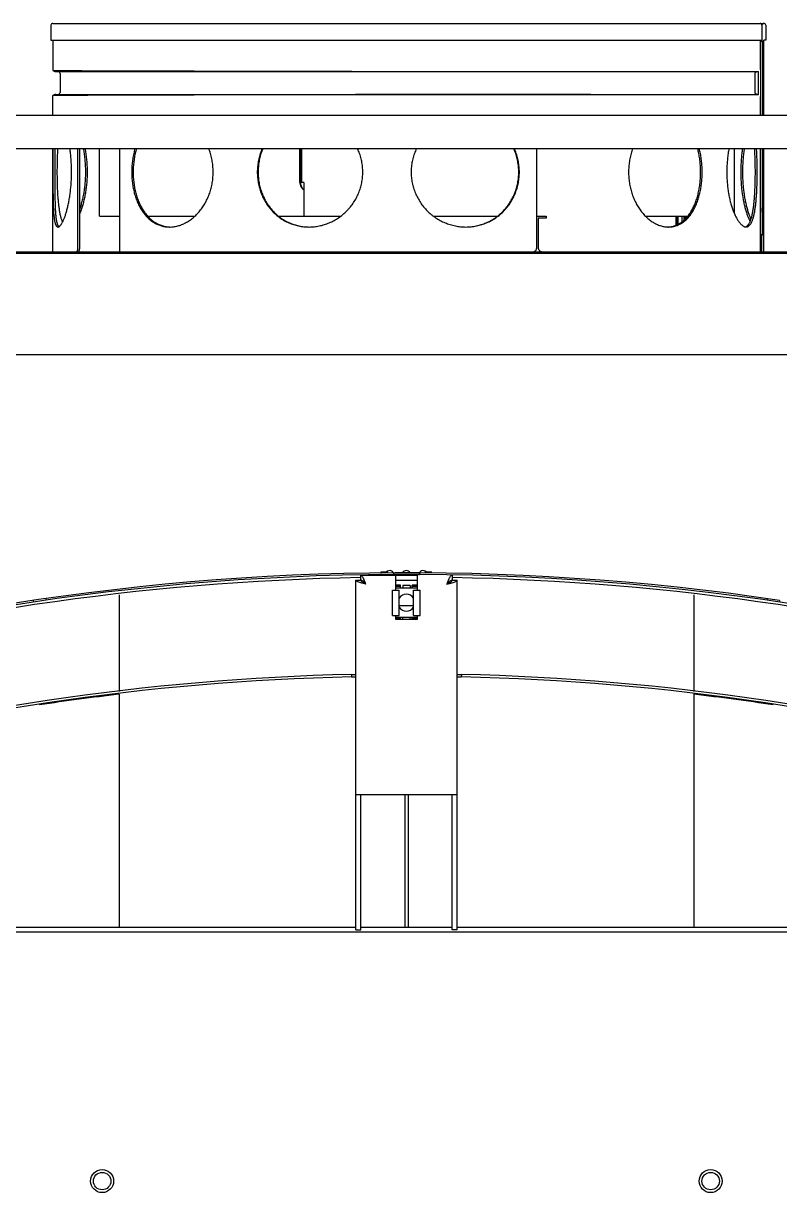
# Model space of a CAD drawing. Header units: inches. Extents: x 16 to 102.3, y 9.9 to 90.2.
# Drawn here: x 30.84 to 42.03, y 38.26 to 55.56 of the extents above; entities that cross this region are included whole.
import ezdxf

# ---------------------------------------------------------------- set-up
doc = ezdxf.new("R2010")
doc.units = ezdxf.units.IN
doc.header["$LTSCALE"] = 6.6
doc.header["$MEASUREMENT"] = 0
doc.layers.get('0').update_dxf_attribs({"linetype": 'CONTINUOUS'})

msp = doc.modelspace()

# ---------------------------------------------------------------- linework, layer by layer
at = {"color": 7, "linetype": 'CONTINUOUS'}
for p, q in [((31.278, 55.559), (41.793, 55.559)), ((31.25, 55.531), (31.25, 55.311)), ((41.765, 55.531), (41.765, 55.291)), ((41.821, 55.531), (41.821, 55.311)), ((31.25, 55.311), (41.765, 55.311)), ((41.751, 54.203), (41.751, 55.291)), ((41.779, 55.291), (41.751, 55.291)), ((41.821, 55.311), (41.793, 55.311)), ((41.75, 54.877), (41.737, 54.877)), ((41.737, 54.875), (41.75, 54.875)), ((41.75, 54.479), (41.737, 54.479)), ((41.75, 54.476), (41.737, 54.476)), ((19.445, 54.203), (53.627, 54.203)), ((53.127, 53.703), (19.945, 53.703)), ((31.675, 52.239), (31.675, 53.703)), ((34.939, 53.204), (34.939, 53.703)), ((41.358, 52.744), (41.358, 53.703)), ((41.751, 52.429), (41.751, 53.703)), ((40.588, 52.625), (40.588, 52.704)), ((41.779, 52.429), (41.751, 52.429)), ((41.765, 52.179), (41.765, 52.429)), ((56.382, 52.155), (16.632, 52.155)), ((56.382, 50.655), (16.632, 50.655)), ((35.757, 47.322), (35.829, 47.322)), ((35.829, 47.397), (35.829, 47.322)), ((36.351, 47.322), (36.664, 47.322)), ((36.422, 47.248), (36.351, 47.248)), ((36.422, 47.208), (36.422, 47.248)), ((36.452, 47.243), (36.452, 47.208)), ((36.562, 47.243), (36.452, 47.243)), ((36.562, 47.243), (36.562, 47.208)), ((36.592, 47.208), (36.592, 47.248)), ((36.664, 47.248), (36.592, 47.248)), ((37.182, 47.322), (37.257, 47.322)), ((37.186, 47.397), (37.186, 47.322)), ((36.302, 46.8), (36.302, 47.175)), ((36.302, 47.175), (36.402, 47.175)), ((36.422, 47.228), (36.351, 47.228)), ((36.351, 47.207), (36.664, 47.207)), ((36.402, 46.8), (36.402, 47.175)), ((36.422, 47.208), (36.452, 47.208)), ((36.562, 47.208), (36.592, 47.208)), ((36.664, 47.228), (36.592, 47.228)), ((36.612, 46.8), (36.612, 47.175)), ((36.612, 47.175), (36.712, 47.175)), ((36.712, 46.8), (36.712, 47.175)), ((30.988, 47.021), (30.991, 46.997)), ((31.173, 47.048), (31.177, 47.024)), ((41.841, 47.048), (41.838, 47.024)), ((42.027, 47.021), (42.023, 46.997)), ((36.302, 46.8), (36.402, 46.8)), ((36.664, 46.769), (36.351, 46.769)), ((36.422, 46.748), (36.351, 46.748)), ((36.422, 46.738), (36.422, 46.768)), ((36.452, 46.768), (36.422, 46.768)), ((36.452, 46.738), (36.452, 46.768)), ((36.562, 46.738), (36.562, 46.768)), ((36.592, 46.768), (36.562, 46.768)), ((36.592, 46.738), (36.592, 46.768)), ((36.664, 46.748), (36.592, 46.748)), ((36.612, 46.8), (36.712, 46.8)), ((35.695, 45.926), (35.696, 45.89)), ((37.32, 45.926), (37.319, 45.89)), ((35.832, 42.147), (35.832, 44.147)), ((36.483, 44.147), (36.483, 42.179)), ((37.182, 42.147), (37.182, 44.147)), ((35.757, 42.179), (22.007, 42.179)), ((35.757, 42.147), (35.832, 42.147)), ((37.182, 42.179), (35.832, 42.179)), ((37.257, 42.147), (37.182, 42.147)), ((51.008, 42.179), (37.257, 42.179))]:
    msp.add_line(p, q, dxfattribs=at)
at = {"color": 3, "linetype": 'CONTINUOUS'}
for p, q in [((31.278, 55.311), (31.278, 54.861)), ((41.737, 55.311), (41.737, 54.875)), ((41.779, 54.203), (41.779, 55.291)), ((41.779, 55.291), (41.793, 55.291)), ((41.793, 54.203), (41.793, 55.311)), ((31.32, 54.847), (41.717, 54.847)), ((41.717, 54.507), (41.717, 54.847)), ((31.385, 54.817), (31.385, 54.537)), ((41.666, 54.537), (41.666, 54.817)), ((31.32, 54.507), (41.717, 54.507)), ((31.278, 54.203), (31.278, 54.492)), ((41.737, 54.479), (41.737, 54.203)), ((31.278, 52.179), (31.278, 53.703)), ((31.649, 52.239), (31.649, 53.703)), ((31.968, 52.704), (31.968, 53.703)), ((32.266, 53.703), (32.266, 52.179)), ((34.932, 53.204), (34.932, 53.703)), ((34.958, 53.703), (34.958, 53.204)), ((38.435, 52.239), (38.435, 53.703)), ((41.737, 53.703), (41.737, 52.179)), ((41.779, 52.429), (41.779, 53.703)), ((41.793, 52.179), (41.793, 53.703)), ((34.955, 53.204), (34.939, 53.204)), ((34.992, 53.204), (34.958, 53.204)), ((34.992, 53.204), (34.992, 52.704)), ((31.968, 52.704), (32.266, 52.704)), ((32.683, 52.704), (33.376, 52.704)), ((34.619, 52.704), (35.533, 52.704)), ((36.911, 52.704), (37.851, 52.704)), ((38.435, 52.704), (38.575, 52.704)), ((38.456, 52.679), (38.456, 52.239)), ((38.575, 52.679), (38.456, 52.679)), ((38.575, 52.704), (38.575, 52.679)), ((40.045, 52.704), (40.668, 52.704)), ((40.495, 52.572), (40.495, 52.704)), ((40.516, 52.581), (40.516, 52.704)), ((40.523, 52.704), (40.523, 52.585)), ((40.616, 52.649), (40.616, 52.704)), ((40.629, 52.679), (40.616, 52.679)), ((40.629, 52.704), (40.629, 52.679)), ((41.779, 52.429), (41.793, 52.429)), ((16.615, 52.179), (56.399, 52.179)), ((36.132, 47.421), (36.132, 47.445)), ((36.132, 47.445), (36.214, 47.445)), ((36.227, 47.429), (36.227, 47.455)), ((36.787, 47.455), (36.787, 47.429)), ((36.801, 47.445), (36.882, 47.445)), ((35.757, 42.147), (35.757, 47.322)), ((35.829, 47.397), (36.664, 47.397)), ((36.351, 47.175), (36.351, 47.397)), ((36.664, 47.397), (36.664, 47.175)), ((37.257, 42.147), (37.257, 47.322)), ((32.257, 47.102), (32.257, 45.672)), ((40.757, 47.102), (40.757, 45.672)), ((36.402, 46.945), (36.612, 46.945)), ((36.351, 46.738), (36.351, 46.8)), ((36.664, 46.738), (36.351, 46.738)), ((36.664, 46.8), (36.664, 46.738)), ((32.257, 45.636), (32.257, 42.179)), ((40.757, 45.636), (40.757, 42.179)), ((35.757, 44.147), (37.257, 44.147)), ((36.531, 44.147), (36.531, 42.179)), ((21.857, 42.116), (51.158, 42.116))]:
    msp.add_line(p, q, dxfattribs=at)
at = {"color": 7, "linetype": 'CONTINUOUS'}
for centre in [(32.007, 38.429), (41.007, 38.429)]:
    msp.add_circle(centre, 0.17, dxfattribs=at)
at = {"color": 3, "linetype": 'CONTINUOUS'}
for centre in [(32.007, 38.429), (41.007, 38.429)]:
    msp.add_circle(centre, 0.129, dxfattribs=at)
at = {"color": 7, "linetype": 'CONTINUOUS'}
for centre, radius, start, end in [((31.278, 55.531), 0.028, 90, 180), ((41.737, 55.531), 0.028, 0, 89.9999), ((41.793, 55.531), 0.028, 0, 180), ((36.507, 9.985), 37.421, 80.7609, 118.6592), ((36.507, 46.988), 0.125, 32.6011, 147.3989), ((36.507, 46.988), 0.125, 212.6011, 327.3989)]:
    msp.add_arc(centre, radius, start, end, dxfattribs=at)
at = {"color": 3, "linetype": 'CONTINUOUS'}
for centre, radius, start, end in [((31.32, 54.917), 0.07, 232.578, 270), ((31.355, 54.817), 0.03, 0, 90), ((31.32, 54.437), 0.07, 90, 127.422), ((31.355, 54.537), 0.03, 270, 360), ((36.507, 9.985), 37.445, 81.5235, 118.6592), ((36.257, 47.397), 0.065, 0, 132.3995), ((36.507, 47.397), 0.065, 29.9637, 150.0363), ((36.757, 47.397), 0.065, 47.6005, 180), ((36.507, 9.924), 37.441, 91.0358, 105.8573), ((36.507, 9.924), 37.441, 74.1427, 88.9642)]:
    msp.add_arc(centre, radius, start, end, dxfattribs=at)
for points, knots in [([(31.278, 54.861), (31.279, 54.861), (31.285, 54.861), (31.298, 54.861), (31.32, 54.861), (31.35, 54.861), (31.389, 54.861), (31.436, 54.861), (31.492, 54.86), (31.556, 54.86), (31.628, 54.86), (31.709, 54.859), (31.797, 54.859), (31.893, 54.859), (31.997, 54.858), (32.108, 54.858), (32.227, 54.858), (32.353, 54.857), (32.486, 54.857), (32.625, 54.856), (32.771, 54.856), (32.923, 54.855), (33.081, 54.855), (33.244, 54.855), (33.413, 54.854), (33.587, 54.854), (33.766, 54.853), (33.95, 54.853), (34.138, 54.852), (34.33, 54.852), (34.525, 54.851), (34.724, 54.851), (34.925, 54.851), (35.129, 54.85), (35.336, 54.85), (35.544, 54.85), (35.755, 54.849), (35.966, 54.849), (36.178, 54.849), (36.391, 54.848), (36.604, 54.848), (36.817, 54.848), (37.029, 54.848), (37.24, 54.848), (37.451, 54.847), (37.659, 54.847), (37.866, 54.847), (38.07, 54.847), (38.272, 54.847), (38.471, 54.847), (38.667, 54.847), (38.859, 54.847), (39.047, 54.847), (39.171, 54.847), (39.233, 54.847)], [0, 0, 0, 0, 0.000546, 0.002182, 0.004906, 0.008714, 0.013598, 0.019552, 0.026564, 0.034625, 0.043718, 0.053832, 0.064946, 0.077046, 0.090106, 0.104112, 0.119033, 0.134851, 0.151534, 0.16906, 0.187393, 0.20651, 0.226372, 0.246953, 0.268213, 0.290121, 0.312638, 0.335727, 0.359351, 0.383469, 0.408043, 0.433029, 0.45839, 0.484078, 0.510058, 0.536278, 0.562705, 0.589282, 0.615979, 0.642739, 0.669529, 0.696292, 0.722997, 0.749588, 0.776031, 0.802271, 0.828276, 0.853993, 0.879387, 0.90441, 0.929025, 0.953187, 0.976859, 1, 1, 1, 1]), ([(41.666, 54.817), (41.666, 54.818), (41.666, 54.821), (41.667, 54.825), (41.668, 54.829), (41.67, 54.833), (41.673, 54.836), (41.676, 54.84), (41.679, 54.842), (41.683, 54.844), (41.687, 54.846), (41.691, 54.847), (41.694, 54.847), (41.696, 54.847)], [0, 0, 0, 0, 0.091088, 0.182157, 0.273197, 0.364197, 0.45515, 0.546055, 0.636911, 0.727724, 0.818501, 0.909256, 1, 1, 1, 1]), ([(39.233, 54.507), (39.171, 54.507), (39.047, 54.507), (38.859, 54.507), (38.667, 54.507), (38.471, 54.507), (38.272, 54.507), (38.07, 54.506), (37.866, 54.506), (37.659, 54.506), (37.451, 54.506), (37.24, 54.506), (37.029, 54.506), (36.817, 54.506), (36.604, 54.505), (36.391, 54.505), (36.178, 54.505), (35.966, 54.505), (35.755, 54.504), (35.544, 54.504), (35.336, 54.504), (35.129, 54.503), (34.925, 54.503), (34.724, 54.502), (34.525, 54.502), (34.33, 54.502), (34.138, 54.501), (33.95, 54.501), (33.766, 54.5), (33.587, 54.5), (33.413, 54.499), (33.244, 54.499), (33.081, 54.499), (32.923, 54.498), (32.771, 54.498), (32.625, 54.497), (32.486, 54.497), (32.353, 54.496), (32.227, 54.496), (32.108, 54.495), (31.997, 54.495), (31.893, 54.495), (31.797, 54.494), (31.709, 54.494), (31.628, 54.494), (31.556, 54.493), (31.492, 54.493), (31.436, 54.493), (31.389, 54.493), (31.35, 54.493), (31.32, 54.493), (31.298, 54.492), (31.285, 54.492), (31.279, 54.492), (31.278, 54.492)], [0, 0, 0, 0, 0.023141, 0.046813, 0.070975, 0.09559, 0.120613, 0.146007, 0.171724, 0.197729, 0.223969, 0.250412, 0.277003, 0.303708, 0.330471, 0.357261, 0.384021, 0.410718, 0.437295, 0.463722, 0.489942, 0.515922, 0.54161, 0.566971, 0.591957, 0.616531, 0.640649, 0.664273, 0.687362, 0.709879, 0.731787, 0.753047, 0.773628, 0.79349, 0.812607, 0.83094, 0.848466, 0.865149, 0.880967, 0.895888, 0.909894, 0.922954, 0.935054, 0.946168, 0.956282, 0.965375, 0.973436, 0.980448, 0.986402, 0.991286, 0.995094, 0.997818, 0.999454, 1, 1, 1, 1]), ([(41.696, 54.507), (41.694, 54.507), (41.691, 54.507), (41.687, 54.508), (41.683, 54.509), (41.679, 54.511), (41.676, 54.514), (41.673, 54.517), (41.67, 54.52), (41.668, 54.524), (41.667, 54.528), (41.666, 54.532), (41.666, 54.535), (41.666, 54.537)], [0, 0, 0, 0, 0.090744, 0.181499, 0.272276, 0.363089, 0.453945, 0.54485, 0.635803, 0.726803, 0.817843, 0.908912, 1, 1, 1, 1]), ([(31.28, 53.703), (31.28, 53.692), (31.28, 53.656), (31.279, 53.594), (31.279, 53.517), (31.278, 53.438), (31.278, 53.385), (31.278, 53.359)], [0, 0, 0, 0, 0.096716, 0.314822, 0.539515, 0.768644, 1, 1, 1, 1]), ([(31.554, 53.359), (31.554, 53.385), (31.554, 53.438), (31.55, 53.517), (31.544, 53.594), (31.537, 53.656), (31.532, 53.692), (31.53, 53.703)], [0, 0, 0, 0, 0.230628, 0.459264, 0.683926, 0.902669, 1, 1, 1, 1]), ([(31.728, 53.703), (31.73, 53.692), (31.737, 53.656), (31.746, 53.594), (31.754, 53.517), (31.758, 53.438), (31.76, 53.385), (31.76, 53.359)], [0, 0, 0, 0, 0.097785, 0.316987, 0.541619, 0.769896, 1, 1, 1, 1]), ([(32.493, 53.703), (32.489, 53.692), (32.479, 53.656), (32.465, 53.594), (32.453, 53.517), (32.446, 53.438), (32.444, 53.385), (32.444, 53.359)], [0, 0, 0, 0, 0.099376, 0.3201, 0.544573, 0.771629, 1, 1, 1, 1]), ([(33.649, 53.359), (33.649, 53.412), (33.643, 53.491), (33.621, 53.595), (33.603, 53.656), (33.589, 53.692), (33.585, 53.703)], [0, 0, 0, 0, 0.451848, 0.676357, 0.898945, 1, 1, 1, 1]), ([(34.372, 53.703), (34.367, 53.692), (34.353, 53.656), (34.333, 53.595), (34.315, 53.517), (34.304, 53.438), (34.302, 53.385), (34.302, 53.359)], [0, 0, 0, 0, 0.10187, 0.325202, 0.549536, 0.774583, 1, 1, 1, 1]), ([(35.862, 53.359), (35.862, 53.385), (35.859, 53.439), (35.848, 53.518), (35.829, 53.595), (35.807, 53.657), (35.791, 53.692), (35.786, 53.703)], [0, 0, 0, 0, 0.224398, 0.448773, 0.673102, 0.897351, 1, 1, 1, 1]), ([(36.654, 53.703), (36.649, 53.692), (36.633, 53.657), (36.611, 53.595), (36.592, 53.518), (36.58, 53.439), (36.578, 53.385), (36.578, 53.359)], [0, 0, 0, 0, 0.102715, 0.327074, 0.551402, 0.775707, 1, 1, 1, 1]), ([(38.178, 53.359), (38.178, 53.385), (38.175, 53.439), (38.164, 53.517), (38.149, 53.582), (38.133, 53.633), (38.119, 53.669), (38.11, 53.692), (38.105, 53.703)], [0, 0, 0, 0, 0.22494, 0.449675, 0.674017, 0.786024, 0.89788, 1, 1, 1, 1]), ([(39.852, 53.703), (39.848, 53.692), (39.836, 53.656), (39.819, 53.595), (39.804, 53.517), (39.795, 53.438), (39.793, 53.385), (39.793, 53.359)], [0, 0, 0, 0, 0.100129, 0.322117, 0.546654, 0.772898, 1, 1, 1, 1]), ([(40.882, 53.359), (40.882, 53.385), (40.881, 53.438), (40.874, 53.517), (40.864, 53.594), (40.851, 53.656), (40.842, 53.692), (40.84, 53.703)], [0, 0, 0, 0, 0.229171, 0.456809, 0.681426, 0.901635, 1, 1, 1, 1]), ([(41.277, 53.703), (41.275, 53.692), (41.269, 53.656), (41.26, 53.594), (41.252, 53.517), (41.247, 53.438), (41.246, 53.385), (41.246, 53.359)], [0, 0, 0, 0, 0.09737, 0.316706, 0.541447, 0.769814, 1, 1, 1, 1]), ([(41.483, 53.359), (41.483, 53.385), (41.484, 53.438), (41.488, 53.517), (41.494, 53.594), (41.502, 53.656), (41.507, 53.692), (41.509, 53.703)], [0, 0, 0, 0, 0.230662, 0.459357, 0.684129, 0.903055, 1, 1, 1, 1]), ([(41.696, 53.359), (41.696, 53.385), (41.696, 53.438), (41.694, 53.517), (41.692, 53.594), (41.689, 53.656), (41.686, 53.692), (41.686, 53.703)], [0, 0, 0, 0, 0.231345, 0.4605, 0.685295, 0.903631, 1, 1, 1, 1]), ([(31.278, 53.359), (31.278, 53.332), (31.278, 53.279), (31.279, 53.201), (31.279, 53.124), (31.28, 53.049), (31.281, 52.977), (31.282, 52.909), (31.284, 52.845), (31.287, 52.795), (31.289, 52.757), (31.291, 52.731), (31.294, 52.707), (31.296, 52.684), (31.299, 52.662), (31.302, 52.643), (31.306, 52.625), (31.31, 52.609), (31.314, 52.594), (31.319, 52.582), (31.324, 52.571), (31.329, 52.562), (31.334, 52.556), (31.338, 52.552), (31.341, 52.55), (31.344, 52.548), (31.347, 52.547), (31.351, 52.546), (31.353, 52.546), (31.354, 52.546)], [0, 0, 0, 0, 0.09559, 0.19026, 0.283097, 0.373212, 0.459736, 0.541848, 0.618761, 0.689767, 0.722845, 0.75421, 0.783797, 0.811544, 0.837395, 0.861311, 0.883263, 0.903228, 0.921201, 0.937207, 0.9513, 0.96358, 0.974218, 0.979013, 0.983519, 0.987795, 0.991914, 0.995954, 1, 1, 1, 1]), ([(31.369, 52.55), (31.37, 52.551), (31.372, 52.552), (31.377, 52.556), (31.384, 52.562), (31.392, 52.571), (31.398, 52.58), (31.404, 52.587), (31.409, 52.596), (31.417, 52.609), (31.425, 52.625), (31.433, 52.643), (31.442, 52.662), (31.45, 52.684), (31.459, 52.707), (31.467, 52.731), (31.475, 52.757), (31.486, 52.795), (31.499, 52.845), (31.513, 52.909), (31.525, 52.977), (31.535, 53.049), (31.544, 53.124), (31.55, 53.201), (31.554, 53.279), (31.554, 53.332), (31.554, 53.359)], [0, 0, 0, 0, 0.004492, 0.009976, 0.022174, 0.036152, 0.051996, 0.060633, 0.06975, 0.089426, 0.111027, 0.134525, 0.159884, 0.187062, 0.216011, 0.246671, 0.278974, 0.312852, 0.385041, 0.462598, 0.544845, 0.631048, 0.720455, 0.812283, 0.905734, 1, 1, 1, 1]), ([(31.76, 53.359), (31.76, 53.332), (31.758, 53.279), (31.754, 53.201), (31.746, 53.123), (31.735, 53.049), (31.723, 52.988), (31.712, 52.941), (31.701, 52.897), (31.689, 52.855), (31.679, 52.824), (31.675, 52.814)], [0, 0, 0, 0, 0.143875, 0.286608, 0.427062, 0.564121, 0.696684, 0.760954, 0.823707, 0.944153, 1, 1, 1, 1]), ([(32.444, 53.359), (32.444, 53.332), (32.446, 53.279), (32.453, 53.2), (32.465, 53.123), (32.482, 53.048), (32.504, 52.976), (32.531, 52.908), (32.562, 52.844), (32.597, 52.784), (32.637, 52.731), (32.68, 52.683), (32.727, 52.642), (32.778, 52.607), (32.831, 52.58), (32.887, 52.561), (32.945, 52.549), (32.984, 52.546), (33.004, 52.546)], [0, 0, 0, 0, 0.072868, 0.145317, 0.216941, 0.28737, 0.35627, 0.423377, 0.488493, 0.551514, 0.612428, 0.671332, 0.72843, 0.784027, 0.838517, 0.892354, 0.946023, 1, 1, 1, 1]), ([(33.014, 52.546), (33.03, 52.547), (33.068, 52.55), (33.125, 52.561), (33.184, 52.58), (33.243, 52.607), (33.3, 52.642), (33.354, 52.683), (33.406, 52.73), (33.454, 52.784), (33.497, 52.843), (33.536, 52.907), (33.57, 52.976), (33.599, 53.048), (33.621, 53.123), (33.643, 53.226), (33.649, 53.306), (33.649, 53.359)], [0, 0, 0, 0, 0.044492, 0.09836, 0.153585, 0.210354, 0.268783, 0.328905, 0.390697, 0.45408, 0.51894, 0.58513, 0.652484, 0.720819, 0.789947, 0.859672, 1, 1, 1, 1]), ([(34.302, 53.359), (34.302, 53.332), (34.304, 53.279), (34.315, 53.2), (34.333, 53.123), (34.357, 53.048), (34.388, 52.975), (34.426, 52.907), (34.47, 52.843), (34.519, 52.783), (34.575, 52.73), (34.634, 52.682), (34.699, 52.641), (34.767, 52.607), (34.838, 52.58), (34.912, 52.561), (34.988, 52.549), (35.039, 52.546), (35.065, 52.546)], [0, 0, 0, 0, 0.064304, 0.128503, 0.192498, 0.256207, 0.319567, 0.382544, 0.445127, 0.507336, 0.569218, 0.630841, 0.692287, 0.753649, 0.815022, 0.87649, 0.93813, 1, 1, 1, 1]), ([(35.068, 52.546), (35.093, 52.546), (35.13, 52.548), (35.18, 52.555), (35.231, 52.564), (35.294, 52.58), (35.367, 52.607), (35.438, 52.641), (35.505, 52.682), (35.569, 52.73), (35.617, 52.774), (35.653, 52.813), (35.688, 52.853), (35.727, 52.907), (35.768, 52.975), (35.802, 53.047), (35.829, 53.123), (35.848, 53.2), (35.859, 53.279), (35.862, 53.332), (35.862, 53.359)], [0, 0, 0, 0, 0.058128, 0.088845, 0.119635, 0.181416, 0.243479, 0.305802, 0.368356, 0.431107, 0.49402, 0.525536, 0.557081, 0.620221, 0.683435, 0.7467, 0.81, 0.873322, 0.936658, 1, 1, 1, 1]), ([(36.578, 53.359), (36.578, 53.332), (36.58, 53.279), (36.592, 53.2), (36.611, 53.123), (36.638, 53.047), (36.673, 52.975), (36.714, 52.907), (36.761, 52.843), (36.815, 52.783), (36.864, 52.739), (36.906, 52.706), (36.95, 52.675), (37.007, 52.641), (37.079, 52.607), (37.154, 52.58), (37.231, 52.561), (37.308, 52.549), (37.36, 52.546), (37.386, 52.546)], [0, 0, 0, 0, 0.062717, 0.125437, 0.188163, 0.250898, 0.313643, 0.376398, 0.439158, 0.501915, 0.564661, 0.596033, 0.627395, 0.690063, 0.752659, 0.815158, 0.877537, 0.939774, 1, 1, 1, 1]), ([(37.388, 52.546), (37.401, 52.546), (37.428, 52.547), (37.48, 52.551), (37.545, 52.561), (37.621, 52.58), (37.694, 52.607), (37.765, 52.641), (37.831, 52.682), (37.894, 52.73), (37.951, 52.783), (37.994, 52.833), (38.025, 52.875), (38.054, 52.918), (38.087, 52.975), (38.114, 53.035), (38.133, 53.085), (38.149, 53.135), (38.164, 53.2), (38.175, 53.279), (38.178, 53.332), (38.178, 53.359)], [0, 0, 0, 0, 0.031278, 0.062516, 0.124855, 0.187053, 0.249142, 0.311161, 0.373159, 0.435188, 0.497302, 0.559545, 0.590736, 0.621973, 0.68457, 0.74736, 0.778833, 0.810349, 0.873473, 0.936708, 1, 1, 1, 1]), ([(39.793, 53.359), (39.793, 53.332), (39.795, 53.279), (39.804, 53.2), (39.819, 53.123), (39.84, 53.048), (39.866, 52.976), (39.897, 52.907), (39.933, 52.843), (39.974, 52.784), (40.018, 52.731), (40.065, 52.683), (40.115, 52.642), (40.167, 52.608), (40.221, 52.58), (40.266, 52.564), (40.303, 52.555), (40.33, 52.55), (40.354, 52.547), (40.368, 52.547), (40.374, 52.546)], [0, 0, 0, 0, 0.072925, 0.145574, 0.217675, 0.288958, 0.359157, 0.428017, 0.495297, 0.560778, 0.624269, 0.685624, 0.744747, 0.801621, 0.856303, 0.908967, 0.934638, 0.95992, 0.984868, 1, 1, 1, 1]), ([(40.384, 52.546), (40.393, 52.546), (40.411, 52.547), (40.438, 52.55), (40.464, 52.555), (40.489, 52.562), (40.515, 52.57), (40.539, 52.581), (40.563, 52.594), (40.595, 52.613), (40.633, 52.642), (40.675, 52.683), (40.713, 52.731), (40.748, 52.785), (40.779, 52.844), (40.806, 52.908), (40.83, 52.976), (40.849, 53.048), (40.864, 53.123), (40.874, 53.201), (40.881, 53.279), (40.882, 53.332), (40.882, 53.359)], [0, 0, 0, 0, 0.025433, 0.050726, 0.07596, 0.101215, 0.126574, 0.15212, 0.177934, 0.204089, 0.257673, 0.313377, 0.371545, 0.432377, 0.495941, 0.562171, 0.630896, 0.701842, 0.774663, 0.84894, 0.924217, 1, 1, 1, 1]), ([(41.246, 53.359), (41.246, 53.332), (41.247, 53.279), (41.252, 53.201), (41.26, 53.123), (41.271, 53.049), (41.282, 52.988), (41.293, 52.941), (41.304, 52.897), (41.317, 52.854), (41.331, 52.813), (41.341, 52.785), (41.352, 52.757), (41.364, 52.731), (41.375, 52.706), (41.387, 52.684), (41.399, 52.662), (41.411, 52.643), (41.423, 52.625), (41.436, 52.608), (41.448, 52.594), (41.46, 52.581), (41.473, 52.571), (41.485, 52.562), (41.497, 52.555), (41.508, 52.55), (41.515, 52.548), (41.518, 52.548)], [0, 0, 0, 0, 0.089552, 0.178397, 0.26583, 0.351161, 0.433709, 0.473737, 0.512825, 0.587868, 0.623685, 0.658269, 0.691553, 0.72348, 0.753996, 0.783048, 0.810591, 0.836594, 0.861034, 0.883896, 0.905178, 0.924906, 0.943124, 0.959906, 0.97536, 0.989652, 1, 1, 1, 1]), ([(41.603, 52.661), (41.603, 52.661), (41.6, 52.669), (41.594, 52.684), (41.585, 52.707), (41.576, 52.731), (41.567, 52.757), (41.556, 52.795), (41.542, 52.845), (41.527, 52.909), (41.514, 52.977), (41.503, 53.049), (41.494, 53.124), (41.488, 53.201), (41.484, 53.279), (41.483, 53.332), (41.483, 53.359)], [0, 0, 0, 0, 0.001433, 0.033986, 0.068607, 0.105225, 0.143762, 0.184142, 0.270085, 0.362309, 0.460021, 0.562365, 0.66846, 0.777388, 0.888217, 1, 1, 1, 1]), ([(41.532, 52.546), (41.535, 52.546), (41.543, 52.547), (41.553, 52.55), (41.564, 52.555), (41.574, 52.562), (41.583, 52.571), (41.592, 52.581), (41.601, 52.594), (41.61, 52.608), (41.617, 52.625), (41.625, 52.643), (41.632, 52.662), (41.638, 52.684), (41.645, 52.707), (41.65, 52.731), (41.656, 52.757), (41.661, 52.785), (41.665, 52.814), (41.671, 52.855), (41.677, 52.909), (41.683, 52.977), (41.688, 53.049), (41.692, 53.124), (41.694, 53.201), (41.696, 53.279), (41.696, 53.332), (41.696, 53.359)], [0, 0, 0, 0, 0.01271, 0.02546, 0.038627, 0.05255, 0.067514, 0.08374, 0.10139, 0.12058, 0.14139, 0.163862, 0.188018, 0.213859, 0.241375, 0.270536, 0.301302, 0.333627, 0.367456, 0.402724, 0.477284, 0.556691, 0.640234, 0.727161, 0.81666, 0.907894, 1, 1, 1, 1]), ([(34.932, 53.199), (34.933, 53.184), (34.939, 53.154), (34.96, 53.12), (34.98, 53.103), (34.989, 53.097), (34.991, 53.096)], [0, 0, 0, 0, 0.356125, 0.744486, 0.936204, 1, 1, 1, 1]), ([(31.354, 52.546), (31.355, 52.546), (31.357, 52.546), (31.361, 52.547), (31.365, 52.548), (31.367, 52.55), (31.368, 52.55), (31.369, 52.55)], [0, 0, 0, 0, 0.224216, 0.457597, 0.703848, 0.966089, 1, 1, 1, 1]), ([(41.518, 52.548), (41.519, 52.548), (41.523, 52.547), (41.528, 52.546), (41.532, 52.546)], [0, 0, 0, 0, 0.191367, 1, 1, 1, 1]), ([(31.627, 52.179), (31.628, 52.179), (31.629, 52.179), (31.632, 52.18), (31.634, 52.181), (31.636, 52.183), (31.638, 52.186), (31.639, 52.189), (31.641, 52.192), (31.643, 52.196), (31.644, 52.201), (31.646, 52.207), (31.648, 52.216), (31.649, 52.227), (31.649, 52.235), (31.649, 52.239)], [0, 0, 0, 0, 0.031609, 0.065234, 0.102385, 0.144106, 0.191031, 0.243366, 0.301076, 0.363996, 0.431856, 0.5042, 0.660146, 0.827223, 1, 1, 1, 1]), ([(38.379, 52.179), (38.383, 52.179), (38.39, 52.18), (38.401, 52.183), (38.41, 52.189), (38.419, 52.196), (38.426, 52.205), (38.431, 52.216), (38.434, 52.227), (38.435, 52.235), (38.435, 52.239)], [0, 0, 0, 0, 0.121011, 0.242554, 0.365208, 0.489352, 0.615137, 0.742435, 0.870898, 1, 1, 1, 1]), ([(38.456, 52.239), (38.456, 52.236), (38.457, 52.23), (38.459, 52.222), (38.462, 52.214), (38.466, 52.206), (38.471, 52.199), (38.477, 52.193), (38.484, 52.188), (38.491, 52.184), (38.499, 52.181), (38.507, 52.179), (38.513, 52.179), (38.516, 52.179)], [0, 0, 0, 0, 0.091358, 0.18268, 0.273932, 0.365087, 0.456124, 0.547034, 0.637815, 0.728479, 0.819045, 0.909541, 1, 1, 1, 1]), ([(35.832, 47.282), (35.822, 47.285), (35.803, 47.291), (35.78, 47.3), (35.764, 47.309), (35.757, 47.318), (35.757, 47.322)], [0, 0, 0, 0, 0.372046, 0.666552, 0.872009, 1, 1, 1, 1]), ([(35.847, 47.388), (35.846, 47.39), (35.84, 47.394), (35.834, 47.397), (35.829, 47.397)], [0, 0, 0, 0, 0.321282, 1, 1, 1, 1]), ([(35.907, 47.262), (35.894, 47.265), (35.869, 47.271), (35.844, 47.278), (35.832, 47.282)], [0, 0, 0, 0, 0.516526, 1, 1, 1, 1]), ([(35.865, 47.364), (35.862, 47.369), (35.856, 47.377), (35.85, 47.385), (35.847, 47.388)], [0, 0, 0, 0, 0.593039, 1, 1, 1, 1]), ([(35.884, 47.322), (35.883, 47.324), (35.878, 47.336), (35.872, 47.35), (35.866, 47.362), (35.865, 47.364)], [0, 0, 0, 0, 0.17533, 0.842299, 1, 1, 1, 1]), ([(35.907, 47.262), (35.903, 47.273), (35.896, 47.294), (35.888, 47.313), (35.884, 47.322)], [0, 0, 0, 0, 0.580164, 1, 1, 1, 1]), ([(37.107, 47.262), (37.112, 47.273), (37.119, 47.294), (37.127, 47.313), (37.13, 47.322)], [0, 0, 0, 0, 0.580164, 1, 1, 1, 1]), ([(37.107, 47.262), (37.12, 47.265), (37.145, 47.271), (37.17, 47.278), (37.182, 47.282)], [0, 0, 0, 0, 0.516526, 1, 1, 1, 1]), ([(37.13, 47.322), (37.131, 47.324), (37.136, 47.336), (37.143, 47.35), (37.149, 47.362), (37.15, 47.364)], [0, 0, 0, 0, 0.17533, 0.842299, 1, 1, 1, 1]), ([(37.15, 47.364), (37.153, 47.369), (37.158, 47.377), (37.165, 47.385), (37.168, 47.388)], [0, 0, 0, 0, 0.593039, 1, 1, 1, 1]), ([(37.168, 47.388), (37.169, 47.39), (37.174, 47.394), (37.181, 47.397), (37.186, 47.397)], [0, 0, 0, 0, 0.321282, 1, 1, 1, 1]), ([(37.182, 47.282), (37.193, 47.285), (37.211, 47.291), (37.235, 47.3), (37.251, 47.309), (37.257, 47.318), (37.257, 47.322)], [0, 0, 0, 0, 0.372046, 0.666552, 0.872009, 1, 1, 1, 1]), ([(35.695, 45.926), (32.681, 45.858), (28.047, 45.166), (23.658, 43.604), (22.16, 42.953)], [0, 0, 0, 0, 0.648707, 1, 1, 1, 1]), ([(50.854, 42.953), (49.357, 43.604), (44.968, 45.166), (40.334, 45.858), (37.32, 45.926)], [0, 0, 0, 0, 0.351293, 1, 1, 1, 1])]:
    msp.add_open_spline(points, degree=3, knots=knots, dxfattribs=at)
at = {"color": 7, "linetype": 'CONTINUOUS'}
for points in [[(41.75, 54.875), (41.751, 54.875), (41.751, 54.875), (41.751, 54.875)], [(41.751, 54.479), (41.751, 54.479), (41.751, 54.479), (41.75, 54.479)], [(34.939, 53.204), (34.939, 53.203), (34.939, 53.201), (34.939, 53.2)], [(40.374, 52.546), (40.377, 52.547), (40.381, 52.547), (40.384, 52.547)], [(35.832, 47.322), (35.831, 47.322), (35.83, 47.322), (35.829, 47.322)], [(35.836, 47.31), (35.834, 47.313), (35.833, 47.317), (35.832, 47.321)], [(37.179, 47.31), (37.181, 47.313), (37.182, 47.317), (37.182, 47.321)], [(37.182, 47.322), (37.184, 47.322), (37.185, 47.322), (37.186, 47.322)], [(35.696, 45.89), (35.716, 45.891), (35.737, 45.891), (35.757, 45.891)], [(37.257, 45.891), (37.278, 45.891), (37.298, 45.891), (37.319, 45.89)], [(31.08, 45.48), (31.471, 45.539), (31.863, 45.591), (32.255, 45.637)], [(40.76, 45.637), (41.152, 45.591), (41.543, 45.539), (41.933, 45.48)]]:
    msp.add_open_spline(points, degree=3, dxfattribs=at)
for points, knots in [([(31.308, 53.703), (31.308, 53.692), (31.308, 53.656), (31.307, 53.594), (31.307, 53.517), (31.306, 53.438), (31.306, 53.385), (31.306, 53.359)], [0, 0, 0, 0, 0.096715, 0.314821, 0.539515, 0.768644, 1, 1, 1, 1]), ([(31.344, 53.359), (31.344, 53.385), (31.345, 53.438), (31.346, 53.517), (31.348, 53.594), (31.351, 53.656), (31.353, 53.692), (31.354, 53.703)], [0, 0, 0, 0, 0.231233, 0.460273, 0.684951, 0.903164, 1, 1, 1, 1]), ([(31.754, 53.703), (31.756, 53.692), (31.762, 53.656), (31.771, 53.594), (31.779, 53.517), (31.784, 53.438), (31.785, 53.385), (31.785, 53.359)], [0, 0, 0, 0, 0.097776, 0.316966, 0.541598, 0.769883, 1, 1, 1, 1]), ([(32.514, 53.703), (32.511, 53.692), (32.501, 53.656), (32.487, 53.594), (32.475, 53.517), (32.467, 53.438), (32.466, 53.385), (32.466, 53.359)], [0, 0, 0, 0, 0.099356, 0.320051, 0.544524, 0.7716, 1, 1, 1, 1]), ([(34.383, 53.703), (34.379, 53.692), (34.364, 53.656), (34.344, 53.595), (34.327, 53.517), (34.316, 53.438), (34.314, 53.385), (34.314, 53.359)], [0, 0, 0, 0, 0.101835, 0.32511, 0.549442, 0.774526, 1, 1, 1, 1]), ([(38.169, 53.359), (38.169, 53.385), (38.166, 53.439), (38.155, 53.517), (38.14, 53.582), (38.124, 53.633), (38.111, 53.669), (38.101, 53.692), (38.096, 53.703)], [0, 0, 0, 0, 0.225001, 0.449775, 0.674116, 0.786101, 0.897917, 1, 1, 1, 1]), ([(40.859, 53.359), (40.859, 53.385), (40.857, 53.438), (40.851, 53.517), (40.84, 53.594), (40.828, 53.656), (40.819, 53.692), (40.816, 53.703)], [0, 0, 0, 0, 0.229193, 0.456846, 0.681462, 0.901649, 1, 1, 1, 1]), ([(41.457, 53.359), (41.457, 53.385), (41.458, 53.438), (41.462, 53.517), (41.468, 53.594), (41.475, 53.656), (41.48, 53.692), (41.482, 53.703)], [0, 0, 0, 0, 0.23067, 0.45937, 0.684141, 0.903059, 1, 1, 1, 1]), ([(41.668, 53.359), (41.668, 53.385), (41.668, 53.438), (41.666, 53.517), (41.664, 53.594), (41.661, 53.656), (41.659, 53.692), (41.658, 53.703)], [0, 0, 0, 0, 0.231346, 0.460501, 0.685296, 0.903631, 1, 1, 1, 1]), ([(31.306, 53.359), (31.306, 53.332), (31.306, 53.279), (31.307, 53.201), (31.307, 53.124), (31.308, 53.049), (31.309, 52.977), (31.31, 52.909), (31.312, 52.845), (31.315, 52.795), (31.317, 52.757), (31.319, 52.731), (31.322, 52.707), (31.324, 52.684), (31.327, 52.662), (31.33, 52.643), (31.334, 52.625), (31.338, 52.609), (31.342, 52.594), (31.346, 52.582), (31.351, 52.571), (31.357, 52.562), (31.361, 52.556), (31.365, 52.552), (31.367, 52.551), (31.368, 52.55)], [0, 0, 0, 0, 0.097256, 0.193575, 0.28803, 0.379716, 0.467747, 0.551289, 0.629542, 0.701784, 0.735438, 0.767348, 0.797449, 0.825678, 0.851977, 0.876306, 0.898636, 0.918943, 0.937221, 0.953496, 0.967821, 0.980296, 0.991096, 0.99596, 1, 1, 1, 1]), ([(31.423, 52.621), (31.422, 52.622), (31.419, 52.629), (31.413, 52.643), (31.406, 52.662), (31.4, 52.684), (31.394, 52.707), (31.388, 52.731), (31.383, 52.757), (31.378, 52.785), (31.374, 52.814), (31.37, 52.844), (31.366, 52.875), (31.363, 52.908), (31.359, 52.941), (31.357, 52.976), (31.354, 53.012), (31.351, 53.061), (31.348, 53.124), (31.346, 53.201), (31.345, 53.279), (31.344, 53.332), (31.344, 53.359)], [0, 0, 0, 0, 0.005354, 0.031305, 0.05922, 0.089103, 0.120939, 0.154691, 0.19031, 0.227743, 0.266926, 0.307781, 0.350225, 0.394171, 0.439526, 0.486189, 0.534053, 0.583011, 0.68376, 0.787493, 0.89324, 1, 1, 1, 1]), ([(31.785, 53.359), (31.785, 53.332), (31.784, 53.279), (31.779, 53.201), (31.771, 53.123), (31.76, 53.049), (31.749, 52.988), (31.738, 52.941), (31.727, 52.897), (31.715, 52.854), (31.701, 52.813), (31.691, 52.785), (31.682, 52.762), (31.677, 52.749), (31.675, 52.746)], [0, 0, 0, 0, 0.127137, 0.253262, 0.377368, 0.498468, 0.615587, 0.672365, 0.7278, 0.834189, 0.884947, 0.933942, 0.981078, 1, 1, 1, 1]), ([(32.466, 53.359), (32.466, 53.332), (32.467, 53.279), (32.475, 53.2), (32.487, 53.123), (32.504, 53.048), (32.526, 52.976), (32.552, 52.908), (32.583, 52.844), (32.618, 52.784), (32.657, 52.731), (32.701, 52.683), (32.748, 52.642), (32.798, 52.607), (32.851, 52.58), (32.907, 52.561), (32.958, 52.55), (32.991, 52.547), (33.004, 52.547)], [0, 0, 0, 0, 0.074286, 0.148142, 0.221151, 0.292931, 0.363141, 0.431506, 0.497822, 0.561979, 0.62396, 0.683865, 0.741897, 0.798369, 0.853683, 0.908305, 0.962738, 1, 1, 1, 1]), ([(34.314, 53.359), (34.314, 53.332), (34.316, 53.279), (34.327, 53.2), (34.344, 53.123), (34.369, 53.048), (34.4, 52.975), (34.437, 52.907), (34.481, 52.843), (34.53, 52.783), (34.585, 52.73), (34.644, 52.682), (34.708, 52.641), (34.776, 52.607), (34.847, 52.58), (34.921, 52.561), (34.993, 52.549), (35.042, 52.547), (35.065, 52.546)], [0, 0, 0, 0, 0.064873, 0.129633, 0.194178, 0.258418, 0.322286, 0.385741, 0.44877, 0.511392, 0.573651, 0.635615, 0.69737, 0.75901, 0.820636, 0.882337, 0.944198, 1, 1, 1, 1]), ([(37.388, 52.546), (37.413, 52.546), (37.463, 52.549), (37.539, 52.561), (37.615, 52.58), (37.688, 52.607), (37.758, 52.641), (37.824, 52.682), (37.886, 52.73), (37.943, 52.783), (37.986, 52.833), (38.017, 52.875), (38.046, 52.918), (38.079, 52.975), (38.106, 53.035), (38.124, 53.085), (38.14, 53.135), (38.155, 53.2), (38.166, 53.279), (38.169, 53.332), (38.169, 53.359)], [0, 0, 0, 0, 0.058796, 0.121207, 0.18349, 0.245683, 0.307829, 0.369983, 0.4322, 0.494534, 0.557032, 0.588364, 0.619748, 0.682663, 0.745799, 0.777455, 0.809158, 0.872669, 0.936302, 1, 1, 1, 1]), ([(40.384, 52.547), (40.386, 52.547), (40.397, 52.548), (40.417, 52.55), (40.443, 52.555), (40.468, 52.562), (40.493, 52.57), (40.518, 52.581), (40.542, 52.594), (40.573, 52.613), (40.611, 52.642), (40.652, 52.683), (40.691, 52.731), (40.725, 52.785), (40.756, 52.844), (40.783, 52.908), (40.807, 52.976), (40.825, 53.048), (40.84, 53.123), (40.851, 53.201), (40.857, 53.279), (40.859, 53.332), (40.859, 53.359)], [0, 0, 0, 0, 0.005803, 0.031512, 0.057163, 0.08284, 0.108629, 0.134615, 0.160881, 0.187503, 0.242071, 0.298835, 0.358147, 0.420208, 0.485084, 0.552704, 0.622891, 0.69536, 0.769754, 0.845645, 0.922563, 1, 1, 1, 1]), ([(41.591, 52.63), (41.589, 52.634), (41.584, 52.644), (41.576, 52.662), (41.567, 52.684), (41.558, 52.707), (41.549, 52.731), (41.54, 52.757), (41.529, 52.795), (41.515, 52.845), (41.501, 52.909), (41.488, 52.977), (41.477, 53.049), (41.468, 53.124), (41.462, 53.201), (41.458, 53.279), (41.457, 53.332), (41.457, 53.359)], [0, 0, 0, 0, 0.019025, 0.048017, 0.079033, 0.112022, 0.146917, 0.183645, 0.222132, 0.304053, 0.39197, 0.485126, 0.582704, 0.683865, 0.787729, 0.89341, 1, 1, 1, 1]), ([(41.518, 52.548), (41.521, 52.548), (41.527, 52.55), (41.537, 52.555), (41.547, 52.562), (41.556, 52.571), (41.565, 52.581), (41.574, 52.594), (41.582, 52.608), (41.59, 52.625), (41.597, 52.643), (41.604, 52.662), (41.611, 52.684), (41.617, 52.707), (41.623, 52.731), (41.628, 52.757), (41.633, 52.785), (41.638, 52.814), (41.644, 52.855), (41.65, 52.909), (41.656, 52.977), (41.66, 53.049), (41.664, 53.124), (41.666, 53.201), (41.668, 53.279), (41.668, 53.332), (41.668, 53.359)], [0, 0, 0, 0, 0.010082, 0.023403, 0.0375, 0.052661, 0.069112, 0.087015, 0.106489, 0.127614, 0.150431, 0.174962, 0.201208, 0.229159, 0.258783, 0.290039, 0.32288, 0.357252, 0.393086, 0.468845, 0.549531, 0.634423, 0.722754, 0.813698, 0.906406, 1, 1, 1, 1]), ([(34.939, 53.2), (34.94, 53.185), (34.946, 53.154), (34.967, 53.12), (34.984, 53.105), (34.99, 53.101)], [0, 0, 0, 0, 0.391556, 0.805146, 1, 1, 1, 1]), ([(41.751, 52.828), (41.751, 52.823), (41.75, 52.809), (41.748, 52.785), (41.746, 52.757), (41.743, 52.731), (41.74, 52.707), (41.738, 52.692), (41.737, 52.685)], [0, 0, 0, 0, 0.106214, 0.307385, 0.499101, 0.680973, 0.85264, 1, 1, 1, 1]), ([(31.653, 52.179), (31.654, 52.179), (31.656, 52.179), (31.658, 52.18), (31.66, 52.181), (31.662, 52.183), (31.664, 52.186), (31.666, 52.189), (31.667, 52.192), (31.669, 52.196), (31.67, 52.201), (31.672, 52.207), (31.674, 52.216), (31.675, 52.227), (31.675, 52.235), (31.675, 52.239)], [0, 0, 0, 0, 0.031473, 0.064976, 0.102027, 0.143674, 0.19055, 0.24286, 0.300564, 0.363497, 0.431385, 0.503771, 0.659834, 0.827059, 1, 1, 1, 1]), ([(35.907, 47.262), (35.901, 47.27), (35.889, 47.284), (35.87, 47.304), (35.851, 47.317), (35.838, 47.321), (35.832, 47.322)], [0, 0, 0, 0, 0.307651, 0.588624, 0.827938, 1, 1, 1, 1]), ([(35.907, 47.262), (35.9, 47.266), (35.885, 47.273), (35.864, 47.285), (35.848, 47.296), (35.839, 47.305), (35.836, 47.31)], [0, 0, 0, 0, 0.301194, 0.578674, 0.815333, 1, 1, 1, 1]), ([(37.107, 47.262), (37.114, 47.27), (37.126, 47.284), (37.145, 47.304), (37.164, 47.317), (37.177, 47.321), (37.182, 47.322)], [0, 0, 0, 0, 0.307651, 0.588624, 0.827938, 1, 1, 1, 1]), ([(37.107, 47.262), (37.115, 47.266), (37.13, 47.273), (37.151, 47.285), (37.167, 47.296), (37.176, 47.305), (37.179, 47.31)], [0, 0, 0, 0, 0.301194, 0.578674, 0.815333, 1, 1, 1, 1]), ([(35.696, 45.89), (32.684, 45.822), (28.055, 45.131), (23.671, 43.57), (22.175, 42.92)], [0, 0, 0, 0, 0.648707, 1, 1, 1, 1]), ([(50.84, 42.92), (49.344, 43.57), (44.959, 45.131), (40.33, 45.822), (37.319, 45.89)], [0, 0, 0, 0, 0.351293, 1, 1, 1, 1])]:
    msp.add_open_spline(points, degree=3, knots=knots, dxfattribs=at)
at = {"color": 3, "linetype": 'CONTINUOUS'}
for points in [[(34.932, 53.204), (34.932, 53.202), (34.932, 53.201), (34.932, 53.199)], [(33.004, 52.546), (33.007, 52.546), (33.01, 52.546), (33.014, 52.546)], [(35.065, 52.546), (35.066, 52.546), (35.067, 52.546), (35.068, 52.546)], [(37.386, 52.546), (37.387, 52.546), (37.387, 52.546), (37.388, 52.546)], [(40.374, 52.546), (40.377, 52.546), (40.381, 52.546), (40.384, 52.546)], [(35.695, 45.926), (35.716, 45.927), (35.737, 45.927), (35.757, 45.927)], [(37.257, 45.927), (37.278, 45.927), (37.299, 45.927), (37.32, 45.926)]]:
    msp.add_open_spline(points, degree=3, dxfattribs=at)

doc.saveas('drawing.dxf')
